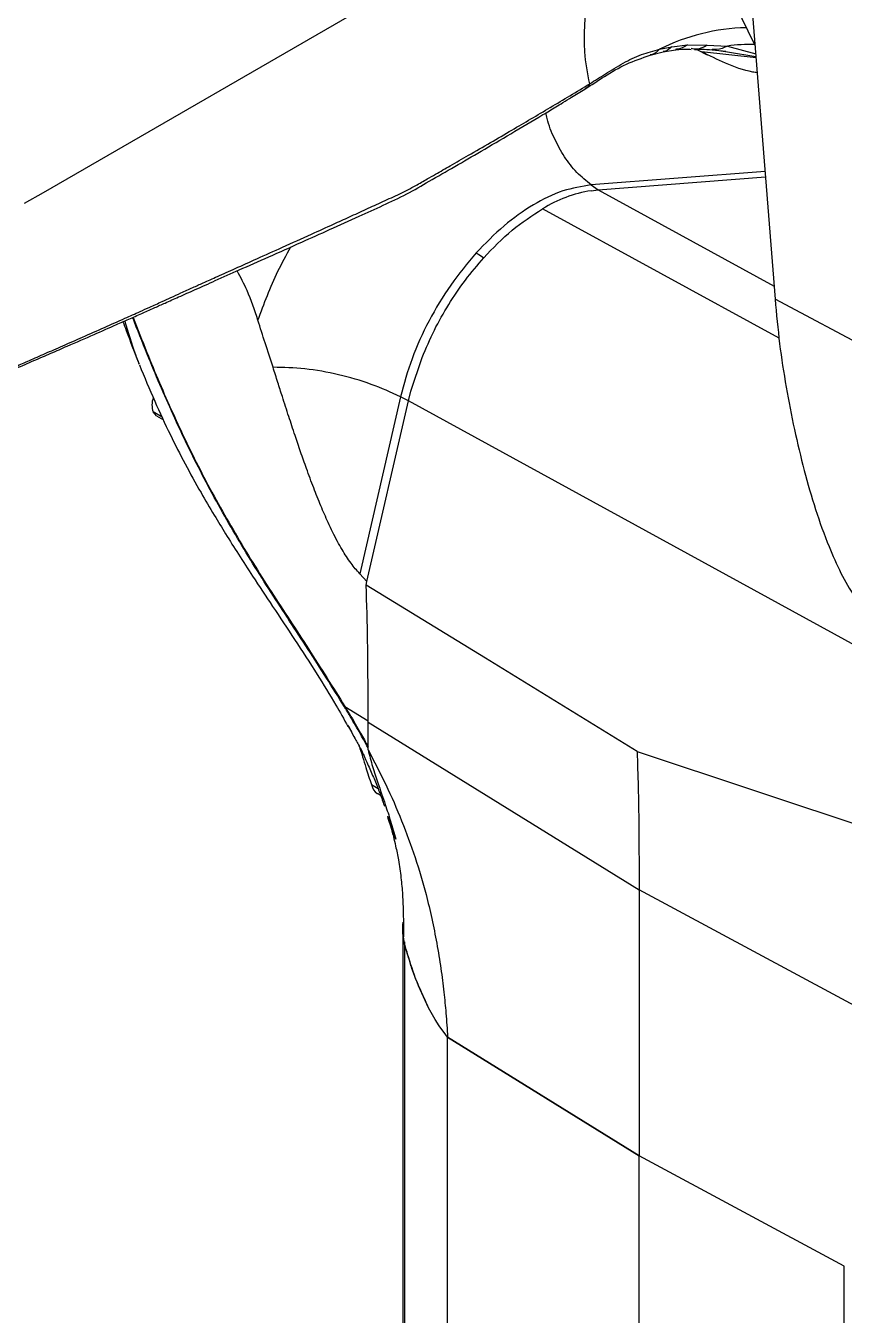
# Model space of a CAD drawing. Header units: millimetres. Extents: x -356 to 237, y 0 to 365.
# Drawn here: x -178.53 to -174.47, y 276.01 to 282.4 of the extents above; entities that cross this region are included whole.
import ezdxf

# ---------------------------------------------------------------- set-up
doc = ezdxf.new("R2010")
doc.units = ezdxf.units.MM

msp = doc.modelspace()

# ---------------------------------------------------------------- linework, layer by layer
at = {"color": 7, "linetype": 'Continuous', "lineweight": 25}
for p, q in [((-175.6597, 283.1785), (-178.4405, 281.5732)), ((-174.9283, 282.5174), (-174.8118, 281.0463)), ((-175.4309, 282.2547), (-175.3671, 282.2711)), ((-175.3843, 282.2846), (-175.3242, 282.2971)), ((-175.3671, 282.2711), (-175.3056, 282.2819)), ((-175.3242, 282.2971), (-175.2469, 282.3068)), ((-175.2469, 282.3068), (-175.1492, 282.3044)), ((-175.2005, 282.284), (-175.1487, 282.257)), ((-174.9065, 282.2417), (-175.1769, 282.2724)), ((-175.1492, 282.3044), (-175.0486, 282.3004)), ((-175.0579, 282.2713), (-175.1258, 282.2821)), ((-175.124, 282.282), (-175.056, 282.2744)), ((-175.0486, 282.2698), (-175.0579, 282.2713)), ((-175.0486, 282.3004), (-174.9081, 282.2619)), ((-174.9069, 282.2473), (-175.0486, 282.2698)), ((-174.8619, 281.6795), (-175.7236, 281.6123)), ((-175.6885, 281.5872), (-174.8598, 281.6518)), ((-178.4405, 281.5732), (-178.5347, 281.5193)), ((-175.7241, 281.5831), (-175.6885, 281.5872)), ((-175.7236, 281.6123), (-175.6885, 281.5872)), ((-175.6885, 281.5872), (-174.8169, 281.1104)), ((-174.7922, 280.8523), (-175.9647, 281.4938)), ((-174.034, 280.6301), (-174.8118, 281.0463)), ((-176.6175, 280.5905), (-176.5621, 280.7568)), ((-176.6691, 280.5618), (-176.8706, 279.6844)), ((-176.835, 279.6475), (-176.6297, 280.5415)), ((-176.6297, 280.5415), (-176.6691, 280.5618)), ((-176.6297, 280.5415), (-176.6175, 280.5905)), ((-174.0194, 279.1134), (-176.6297, 280.5415)), ((-177.879, 280.4677), (-177.8956, 280.4868)), ((-177.8504, 280.4607), (-177.8956, 280.4868)), ((-177.879, 280.4677), (-177.8443, 280.4477)), ((-176.835, 279.6475), (-176.8706, 279.6844)), ((-176.8393, 279.629), (-176.835, 279.6475)), ((-176.9447, 279.0278), (-176.8297, 278.9561)), ((-176.8297, 278.9502), (-175.4864, 278.1186)), ((-176.8297, 278.8126), (-176.8297, 278.9502)), ((-176.9316, 278.934), (-176.9126, 278.9018)), ((-176.9274, 278.93), (-176.9001, 278.8781)), ((-176.8573, 278.799), (-176.8733, 278.8309)), ((-175.4962, 278.8044), (-174.1901, 278.3702)), ((-176.8133, 278.6402), (-176.7801, 278.621)), ((-176.7785, 278.5933), (-176.7669, 278.5866)), ((-173.9134, 277.2718), (-175.4864, 278.1186)), ((-175.4864, 278.1186), (-175.4864, 276.8006)), ((-176.6558, 277.957), (-176.6558, 277.9576)), ((-176.6558, 274.8072), (-176.6558, 277.8984)), ((-176.6492, 277.8605), (-176.6492, 274.71)), ((-176.4968, 277.4763), (-176.5293, 277.5344)), ((-176.4767, 277.4445), (-176.4968, 277.4763)), ((-176.4443, 277.3993), (-176.4767, 277.4445)), ((-176.4351, 277.3879), (-176.4443, 277.3993)), ((-176.4351, 277.3879), (-175.4864, 276.8006)), ((-175.4864, 276.8006), (-176.4351, 277.3879)), ((-176.4351, 274.2374), (-176.4351, 277.3877)), ((-174.4692, 276.253), (-175.4864, 276.8006)), ((-174.4692, 276.253), (-175.4864, 276.8006)), ((-175.4864, 273.6502), (-175.4864, 276.8006)), ((-174.4693, 273.1026), (-174.4693, 276.253))]:
    msp.add_line(p, q, dxfattribs=at)
at = {"color": 7, "linetype": 'Continuous', "lineweight": 25, "flags": 128}
for points in [[(-175.1105, 283.1902), (-175.1051, 283.0236), (-175.0888, 282.8642), (-175.0618, 282.7128), (-175.0241, 282.5703), (-174.9761, 282.4375), (-174.9179, 282.3151), (-174.9113, 282.303)], [(-176.2942, 281.2749), (-176.273, 281.2617), (-176.2564, 281.2513)], [(-175.4962, 278.8044), (-176.2483, 279.2662), (-176.8393, 279.629)], [(-176.9001, 278.8781), (-176.8977, 278.8744), (-176.8973, 278.8739)]]:
    msp.add_lwpolyline(points, dxfattribs=at)
at = {"color": 7, "linetype": 'Continuous', "lineweight": 25}
for centre, radius, start, end in [((-174.9321, 281.3835), 1.0082, 91.35643, 116.64824), ((-174.9193, 281.2845), 1.0241, 89.58139, 97.25477), ((-175.6269, 280.9526), 0.6379, 98.75756, 121.97486), ((-177.7903, 280.5208), 0.1106, 160.7245, 197.88914), ((-176.9334, 279.0127), 0.0188, 126.94856, 134.93462), ((-176.9095, 278.9724), 0.0206, 125.60459, 132.84349), ((-176.8296, 278.7923), 0.0224, 192.13446, 209.39004)]:
    msp.add_arc(centre, radius, start, end, dxfattribs=at)
for points, knots in [([(-175.7307, 282.1138), (-175.7409, 282.1662), (-175.7581, 282.2539), (-175.7573, 282.3589), (-175.7541, 282.4262), (-175.7513, 282.4576), (-175.7499, 282.4737)], [0, 0, 0, 0, 0.44111, 0.738732, 0.86628, 1, 1, 1, 1]), ([(-175.7307, 282.1138), (-175.7049, 282.13), (-175.65, 282.1646), (-175.5664, 282.2166), (-175.477, 282.2604), (-175.4144, 282.2767), (-175.3843, 282.2846)], [0, 0, 0, 0, 0.235348, 0.501333, 0.760141, 1, 1, 1, 1]), ([(-175.3843, 282.2846), (-175.3957, 282.273), (-175.4094, 282.259), (-175.4279, 282.2568), (-175.431, 282.2565)], [0, 0, 0, 0, 0.835161, 1, 1, 1, 1]), ([(-175.3242, 282.2971), (-175.3336, 282.288), (-175.3461, 282.2759), (-175.3629, 282.2735), (-175.3672, 282.2729)], [0, 0, 0, 0, 0.740851, 1, 1, 1, 1]), ([(-175.2469, 282.3068), (-175.2592, 282.2981), (-175.2773, 282.2851), (-175.2991, 282.2843), (-175.3062, 282.284)], [0, 0, 0, 0, 0.673967, 1, 1, 1, 1]), ([(-175.3047, 282.282), (-175.2832, 282.2843), (-175.2574, 282.2871), (-175.2318, 282.2843), (-175.2277, 282.2838)], [0, 0, 0, 0, 0.836313, 1, 1, 1, 1]), ([(-175.1492, 282.3044), (-175.1664, 282.2947), (-175.1913, 282.2805), (-175.2186, 282.2861), (-175.2272, 282.2879)], [0, 0, 0, 0, 0.686429, 1, 1, 1, 1]), ([(-175.2108, 282.2838), (-175.1991, 282.2842), (-175.1701, 282.2852), (-175.1412, 282.2832), (-175.124, 282.282)], [0, 0, 0, 0, 0.4035708, 1, 1, 1, 1]), ([(-174.9006, 282.1677), (-174.9079, 282.169), (-174.9618, 282.1781), (-175.0559, 282.2113), (-175.1375, 282.2525), (-175.1769, 282.2724)], [0, 0, 0, 0, 0.074251, 0.553377, 1, 1, 1, 1]), ([(-175.0486, 282.3004), (-175.066, 282.2919), (-175.09, 282.2802), (-175.116, 282.283), (-175.1231, 282.2838)], [0, 0, 0, 0, 0.726097, 1, 1, 1, 1]), ([(-175.755, 282.0866), (-175.7226, 282.108), (-175.6558, 282.152), (-175.5503, 282.2149), (-175.471, 282.2413), (-175.4309, 282.2547)], [0, 0, 0, 0, 0.3180487, 0.6551405, 1, 1, 1, 1]), ([(-179.6908, 280.2203), (-179.6375, 280.2438), (-179.5283, 280.2918), (-179.3606, 280.3657), (-179.1859, 280.4427), (-179.0328, 280.5104), (-178.9071, 280.5661), (-178.8137, 280.6076), (-178.7303, 280.6449), (-178.652, 280.679), (-178.5793, 280.711), (-178.5051, 280.7435), (-178.4274, 280.7777), (-178.3394, 280.8164), (-178.2413, 280.8596), (-178.1386, 280.9051), (-178.0437, 280.9473), (-177.9689, 280.9808), (-177.9181, 281.0036), (-177.8813, 281.0203), (-177.8466, 281.0364), (-177.8048, 281.0554), (-177.7544, 281.0783), (-177.7009, 281.1025), (-177.6409, 281.1296), (-177.5707, 281.1611), (-177.4818, 281.201), (-177.3743, 281.2493), (-177.2482, 281.306), (-177.1217, 281.3631), (-177.0109, 281.4133), (-176.9207, 281.4544), (-176.839, 281.4917), (-176.7558, 281.5301), (-176.6728, 281.5672), (-176.5998, 281.605), (-176.5415, 281.639), (-176.4846, 281.6714), (-176.4164, 281.7104), (-176.3258, 281.7624), (-176.2239, 281.8214), (-176.1207, 281.8816), (-176.0217, 281.9397), (-175.9257, 281.9965), (-175.8284, 282.0546), (-175.7634, 282.094), (-175.7307, 282.1138)], [0, 0, 0, 0, 0.039762, 0.081463, 0.12511, 0.170122, 0.195728, 0.218976, 0.239876, 0.25811, 0.277301, 0.294078, 0.313408, 0.335283, 0.359692, 0.38662, 0.41196, 0.430555, 0.44263, 0.449954, 0.458142, 0.468727, 0.481326, 0.495938, 0.508792, 0.526299, 0.548462, 0.575283, 0.606767, 0.642921, 0.670044, 0.689791, 0.710555, 0.731399, 0.752323, 0.772639, 0.78746, 0.798415, 0.817324, 0.84109, 0.869746, 0.897729, 0.922675, 0.948096, 0.973893, 1, 1, 1, 1]), ([(-179.6864, 280.2162), (-179.6586, 280.2284), (-179.5892, 280.2588), (-179.48, 280.3066), (-179.364, 280.3575), (-179.2548, 280.4053), (-179.163, 280.4456), (-179.0836, 280.4805), (-179.0185, 280.5091), (-178.9556, 280.5367), (-178.892, 280.5648), (-178.8317, 280.5913), (-178.7556, 280.6249), (-178.6716, 280.6611), (-178.5757, 280.7027), (-178.4875, 280.7409), (-178.4031, 280.7775), (-178.3035, 280.8207), (-178.1953, 280.8679), (-178.104, 280.9079), (-178.0465, 280.9332), (-178.0154, 280.9469), (-177.9837, 280.9609), (-177.9529, 280.9745), (-177.9205, 280.9887), (-177.8821, 281.0063), (-177.8306, 281.0293), (-177.7639, 281.0591), (-177.6809, 281.096), (-177.5806, 281.1406), (-177.4591, 281.1946), (-177.3162, 281.2582), (-177.1669, 281.3248), (-177.0175, 281.3922), (-176.8832, 281.453), (-176.7556, 281.5112), (-176.6377, 281.5646), (-176.5218, 281.6337), (-176.3985, 281.7036), (-176.2635, 281.7827), (-176.1176, 281.8682), (-175.9944, 281.9413), (-175.9087, 281.9928), (-175.8615, 282.0215), (-175.8132, 282.0509), (-175.7769, 282.0732), (-175.755, 282.0866)], [0, 0, 0, 0, 0.0209505, 0.0521096, 0.0820545, 0.1081366, 0.1341306, 0.1510506, 0.1678018, 0.1831012, 0.1983056, 0.2156575, 0.2284645, 0.2555183, 0.2786267, 0.3004149, 0.3216459, 0.3419846, 0.3750786, 0.4029389, 0.4105704, 0.4183278, 0.4262869, 0.4344529, 0.4414702, 0.450658, 0.4635008, 0.4803415, 0.5009292, 0.5259911, 0.5558788, 0.5924117, 0.6336384, 0.6684519, 0.7052074, 0.7350763, 0.7650072, 0.7941724, 0.8278503, 0.8625559, 0.9018685, 0.9442698, 0.9611382, 0.9706465, 0.9823218, 1, 1, 1, 1]), ([(-175.7307, 282.1138), (-175.7358, 282.1046), (-175.7421, 282.0934), (-175.7534, 282.0886), (-175.7556, 282.0877)], [0, 0, 0, 0, 0.813343, 1, 1, 1, 1]), ([(-175.7236, 281.6123), (-175.748, 281.6321), (-175.7979, 281.6725), (-175.8586, 281.7513), (-175.9075, 281.8417), (-175.9373, 281.916), (-175.946, 281.9601), (-175.9478, 281.9694)], [0, 0, 0, 0, 0.217918, 0.447096, 0.686537, 0.934054, 1, 1, 1, 1]), ([(-175.7236, 281.6123), (-175.771, 281.6044), (-175.8716, 281.5876), (-176.0171, 281.5139), (-176.1628, 281.4108), (-176.2492, 281.3214), (-176.2942, 281.2749)], [0, 0, 0, 0, 0.2116398, 0.4500036, 0.7142954, 1, 1, 1, 1]), ([(-176.2564, 281.2513), (-176.211, 281.2989), (-176.1231, 281.3909), (-176.0164, 281.4603), (-175.9647, 281.4938)], [0, 0, 0, 0, 0.516341, 1, 1, 1, 1]), ([(-177.3758, 280.9416), (-177.3452, 281.0237), (-177.2987, 281.1485), (-177.2344, 281.2649), (-177.2124, 281.3047)], [0, 0, 0, 0, 0.658191, 1, 1, 1, 1]), ([(-176.2942, 281.2749), (-176.3376, 281.2228), (-176.4253, 281.1175), (-176.5303, 280.9403), (-176.6162, 280.7552), (-176.6517, 280.6254), (-176.6691, 280.5618)], [0, 0, 0, 0, 0.24979, 0.504636, 0.75711, 1, 1, 1, 1]), ([(-176.5621, 280.7568), (-176.5426, 280.8022), (-176.5041, 280.8923), (-176.4313, 281.0202), (-176.3503, 281.1412), (-176.2874, 281.2149), (-176.2564, 281.2513)], [0, 0, 0, 0, 0.25376, 0.502649, 0.754788, 1, 1, 1, 1]), ([(-177.3758, 280.9416), (-177.3919, 280.9915), (-177.4192, 281.076), (-177.4616, 281.1539), (-177.4789, 281.1858)], [0, 0, 0, 0, 0.590791, 1, 1, 1, 1]), ([(-174.8118, 281.0463), (-174.8051, 280.9723), (-174.792, 280.8263), (-174.7584, 280.6111), (-174.7179, 280.4019), (-174.6696, 280.1995), (-174.6135, 280.0052), (-174.5531, 279.835), (-174.4884, 279.6899), (-174.4282, 279.5835), (-174.3658, 279.5029), (-174.3043, 279.4463), (-174.2464, 279.406), (-174.2077, 279.3878), (-174.1938, 279.3812)], [0, 0, 0, 0, 0.121233, 0.239504, 0.355729, 0.469497, 0.579305, 0.686103, 0.764383, 0.838647, 0.885401, 0.930239, 0.974797, 1, 1, 1, 1]), ([(-178.0446, 280.934), (-178.0394, 280.9197), (-178.0138, 280.8489), (-177.9859, 280.7791), (-177.9637, 280.7234)], [0, 0, 0, 0, 0.203263, 1, 1, 1, 1]), ([(-177.9637, 280.7234), (-177.9697, 280.739), (-177.9966, 280.8095), (-178.0181, 280.8819), (-178.0348, 280.9384)], [0, 0, 0, 0, 0.220897, 1, 1, 1, 1]), ([(-176.9467, 279.026), (-177.0062, 279.121), (-177.1253, 279.3109), (-177.3119, 279.5913), (-177.4898, 279.8785), (-177.6534, 280.1724), (-177.7978, 280.4713), (-177.9093, 280.7328), (-177.9726, 280.8944), (-177.9965, 280.9553)], [0, 0, 0, 0, 0.152673, 0.305387, 0.458901, 0.6128, 0.763504, 0.91092, 1, 1, 1, 1]), ([(-177.995, 280.9559), (-177.9723, 280.8979), (-177.91, 280.7389), (-177.7997, 280.4794), (-177.6551, 280.1794), (-177.4909, 279.8843), (-177.3121, 279.596), (-177.1244, 279.3143), (-177.0046, 279.1233), (-176.9447, 279.0278)], [0, 0, 0, 0, 0.084878, 0.232832, 0.384092, 0.538596, 0.692794, 0.846303, 1, 1, 1, 1]), ([(-177.3009, 280.7086), (-177.314, 280.7488), (-177.3392, 280.8265), (-177.3639, 280.9042), (-177.3758, 280.9416)], [0, 0, 0, 0, 0.519003, 1, 1, 1, 1]), ([(-177.9634, 280.7206), (-177.9385, 280.6603), (-177.8903, 280.5434), (-177.8141, 280.38), (-177.7372, 280.229), (-177.6638, 280.0964), (-177.5961, 279.981), (-177.5341, 279.8796), (-177.4706, 279.7789), (-177.3931, 279.6593), (-177.2998, 279.5185), (-177.192, 279.3571), (-177.0867, 279.1946), (-176.998, 279.0513), (-176.9493, 278.9642), (-176.9295, 278.9288)], [0, 0, 0, 0, 0.094359, 0.18307, 0.260904, 0.339648, 0.402331, 0.4546, 0.511734, 0.574552, 0.660989, 0.756179, 0.855531, 0.941329, 1, 1, 1, 1]), ([(-176.8706, 279.6844), (-176.8856, 279.7016), (-176.9184, 279.7393), (-176.953, 279.7949), (-176.9821, 279.8465), (-177.005, 279.8912), (-177.0329, 279.9499), (-177.0648, 280.0232), (-177.1004, 280.1125), (-177.1335, 280.2019), (-177.1641, 280.2888), (-177.1933, 280.3748), (-177.2233, 280.466), (-177.2516, 280.5535), (-177.2775, 280.635), (-177.2929, 280.6835), (-177.3009, 280.7086)], [0, 0, 0, 0, 0.061027, 0.133929, 0.175305, 0.220236, 0.268689, 0.34965, 0.435022, 0.526751, 0.605382, 0.682554, 0.770463, 0.863309, 0.929416, 1, 1, 1, 1]), ([(-176.6691, 280.5618), (-176.7168, 280.5837), (-176.8158, 280.6292), (-176.9756, 280.6737), (-177.1389, 280.7043), (-177.2482, 280.7072), (-177.3009, 280.7086)], [0, 0, 0, 0, 0.240195, 0.499159, 0.758559, 1, 1, 1, 1]), ([(-176.8297, 278.9502), (-176.8297, 279.0179), (-176.8298, 279.1506), (-176.8312, 279.3769), (-176.8363, 279.5355), (-176.8393, 279.629)], [0, 0, 0, 0, 0.298906, 0.586527, 1, 1, 1, 1]), ([(-176.9236, 278.9875), (-176.9279, 278.9947), (-176.9355, 279.0076), (-176.9433, 279.0204), (-176.9467, 279.026)], [0, 0, 0, 0, 0.560121, 1, 1, 1, 1]), ([(-176.9447, 279.0278), (-176.9404, 279.0206), (-176.9326, 279.0077), (-176.9249, 278.9948), (-176.9215, 278.9892)], [0, 0, 0, 0, 0.559934, 1, 1, 1, 1]), ([(-176.8297, 278.8225), (-176.844, 278.8485), (-176.8743, 278.9041), (-176.9065, 278.9586), (-176.9236, 278.9875)], [0, 0, 0, 0, 0.468969, 1, 1, 1, 1]), ([(-176.9215, 278.9892), (-176.903, 278.9577), (-176.8716, 278.9044), (-176.8419, 278.8502), (-176.8297, 278.8279)], [0, 0, 0, 0, 0.590036, 1, 1, 1, 1]), ([(-176.9001, 278.8781), (-176.8954, 278.8703), (-176.8863, 278.855), (-176.8778, 278.8392), (-176.8736, 278.8315)], [0, 0, 0, 0, 0.507306, 1, 1, 1, 1]), ([(-176.8741, 278.8325), (-176.8739, 278.8322), (-176.8737, 278.8316), (-176.8734, 278.8311), (-176.8733, 278.8309)], [0, 0, 0, 0, 0.558487, 1, 1, 1, 1]), ([(-176.8741, 278.8325), (-176.8628, 278.7965), (-176.8428, 278.7323), (-176.8223, 278.6683), (-176.8133, 278.6402)], [0, 0, 0, 0, 0.560469, 1, 1, 1, 1]), ([(-176.8733, 278.8309), (-176.8709, 278.8263), (-176.8662, 278.8173), (-176.8597, 278.8042), (-176.854, 278.7923), (-176.8506, 278.7847), (-176.8491, 278.7813)], [0, 0, 0, 0, 0.282173, 0.551233, 0.793907, 1, 1, 1, 1]), ([(-176.8297, 278.8126), (-176.7997, 278.7554), (-176.7394, 278.6403), (-176.6617, 278.462), (-176.5949, 278.28), (-176.547, 278.1176), (-176.5129, 277.9752), (-176.4884, 277.853), (-176.4687, 277.7314), (-176.4538, 277.6157), (-176.4427, 277.5022), (-176.4377, 277.4275), (-176.4351, 277.3878)], [0, 0, 0, 0, 0.129884, 0.261325, 0.390857, 0.519742, 0.601718, 0.68528, 0.770551, 0.849459, 0.919883, 1, 1, 1, 1]), ([(-176.8297, 278.8126), (-176.8227, 278.7848), (-176.8088, 278.7296), (-176.7782, 278.6398), (-176.7472, 278.5501), (-176.7166, 278.4575), (-176.7007, 278.4001), (-176.6925, 278.3704)], [0, 0, 0, 0, 0.185678, 0.368137, 0.614434, 0.800704, 1, 1, 1, 1]), ([(-176.8491, 278.7813), (-176.8467, 278.7757), (-176.8423, 278.7657), (-176.8379, 278.7557), (-176.836, 278.7513)], [0, 0, 0, 0, 0.55984, 1, 1, 1, 1]), ([(-176.836, 278.7513), (-176.8262, 278.7295), (-176.8068, 278.6864), (-176.7889, 278.6427), (-176.7801, 278.621)], [0, 0, 0, 0, 0.505105, 1, 1, 1, 1]), ([(-175.4962, 278.8044), (-175.4942, 278.7457), (-175.4899, 278.6239), (-175.4864, 278.3953), (-175.4864, 278.2253), (-175.4864, 278.1186)], [0, 0, 0, 0, 0.256677, 0.533221, 1, 1, 1, 1]), ([(-176.8133, 278.6402), (-176.8065, 278.6217), (-176.7989, 278.601), (-176.7799, 278.5953), (-176.7778, 278.5947)], [0, 0, 0, 0, 0.892326, 1, 1, 1, 1]), ([(-176.7801, 278.621), (-176.7782, 278.6161), (-176.7749, 278.6077), (-176.7707, 278.5965), (-176.7687, 278.5901), (-176.7679, 278.5873)], [0, 0, 0, 0, 0.438989, 0.753608, 1, 1, 1, 1]), ([(-176.7679, 278.5873), (-176.7641, 278.5772), (-176.7574, 278.5591), (-176.751, 278.5408), (-176.7482, 278.5328)], [0, 0, 0, 0, 0.5582212, 1, 1, 1, 1]), ([(-176.7327, 278.4823), (-176.7325, 278.4816), (-176.7292, 278.4718), (-176.7239, 278.4542), (-176.717, 278.4308), (-176.7106, 278.4076), (-176.7025, 278.3764), (-176.6913, 278.3288), (-176.6778, 278.2605), (-176.666, 278.1801), (-176.6579, 278.0909), (-176.6549, 277.9958), (-176.6538, 277.9263), (-176.6537, 277.8885), (-176.6537, 277.8862)], [0, 0, 0, 0, 0.003686, 0.051037, 0.091443, 0.124923, 0.170321, 0.251746, 0.36764, 0.515671, 0.65515, 0.81214, 0.988409, 1, 1, 1, 1]), ([(-176.6925, 278.3704), (-176.702, 278.3946), (-176.7165, 278.4315), (-176.7282, 278.4694), (-176.7323, 278.4824)], [0, 0, 0, 0, 0.65503, 1, 1, 1, 1]), ([(-176.6173, 277.7438), (-176.6277, 277.7788), (-176.6432, 277.8314), (-176.6594, 277.9031), (-176.657, 277.9395), (-176.6558, 277.9576)], [0, 0, 0, 0, 0.501934, 0.752913, 1, 1, 1, 1]), ([(-176.5293, 277.5344), (-176.5524, 277.5822), (-176.5967, 277.6735), (-176.6306, 277.7934), (-176.6555, 277.8659), (-176.6554, 277.8929), (-176.6554, 277.8959)], [0, 0, 0, 0, 0.413141, 0.789102, 0.977055, 1, 1, 1, 1]), ([(-176.5293, 277.5344), (-176.5611, 277.6025), (-176.5931, 277.6713), (-176.6171, 277.7431), (-176.6173, 277.7438)], [0, 0, 0, 0, 0.990809, 1, 1, 1, 1])]:
    msp.add_open_spline(points, degree=3, knots=knots, dxfattribs=at)

doc.saveas('drawing.dxf')
